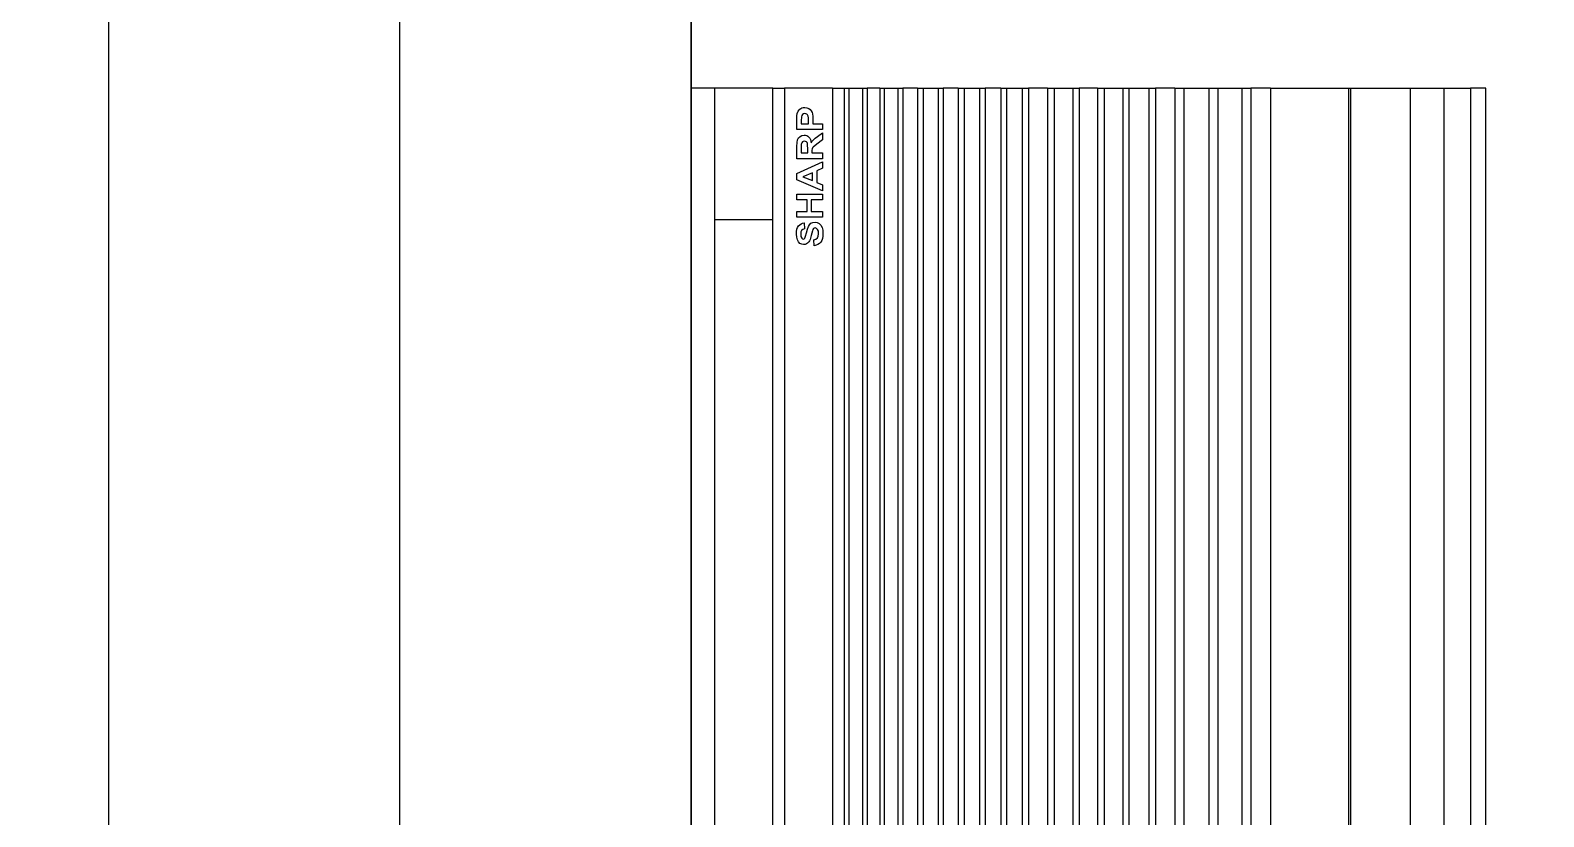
# Model space of a CAD drawing. Header units: inches. Extents: x 16928 to 514628, y -1471 to 241387.
# Drawn here: x 55118.4 to 55508, y 42499.2 to 42701.7 of the extents above; entities that cross this region are included whole.
import ezdxf

# ---------------------------------------------------------------- set-up
doc = ezdxf.new("R2010")
doc.units = ezdxf.units.IN
doc.header["$MEASUREMENT"] = 0
for name, color, linetype in [('12. mRspecT - LEGEND', 1, 'Continuous'), ('Edges', 7, 'Continuous'), ('WIN', 9, 'Continuous')]:
    doc.layers.add(name, color=color, linetype=linetype)

# ---------------------------------------------------------------- blocks, each defined once
blk = doc.blocks.new('1.0HP AIR CONDITION')
for p, q in [((-261.95, 429.14), (-261.95, 414.2)), ((-841.74, 250.08), (-228.15, 250.08)), ((-228.15, 241.5), (-841.74, 241.5))]:
    blk.add_line(p, q)
at = {"layer": 'Edges'}
for p, q in [((-841.74, 435.23), (-228.15, 435.23)), ((-228.15, 429.14), (-228.15, 435.23)), ((-841.74, 429.14), (-228.15, 429.14)), ((-228.15, 414.2), (-228.15, 429.14)), ((-841.74, 414.2), (-228.15, 414.2)), ((-228.15, 414.2), (-228.15, 411.18)), ((-228.15, 411.18), (-841.74, 411.18)), ((-228.15, 398.82), (-228.15, 411.18)), ((-268.41, 406.29), (-268.33, 406.78)), ((-268.36, 405.92), (-268.41, 406.29)), ((-268.24, 405.57), (-268.36, 405.92)), ((-268.33, 406.78), (-268.08, 407.23)), ((-268.02, 405.25), (-268.24, 405.57)), ((-268.08, 407.23), (-267.69, 407.62)), ((-267.72, 404.96), (-268.02, 405.25)), ((-267.69, 407.62), (-267.15, 407.9)), ((-267.15, 407.9), (-266.48, 408.08)), ((-266.91, 406.61), (-266.97, 406.38)), ((-266.97, 406.38), (-266.91, 406.16)), ((-266.73, 406.79), (-266.91, 406.61)), ((-266.91, 406.16), (-266.75, 405.98)), ((-266.75, 405.98), (-266.26, 405.77)), ((-266.29, 406.97), (-266.73, 406.79)), ((-266.48, 408.08), (-265.69, 408.13)), ((-265.7, 407.03), (-266.29, 406.97)), ((-266.26, 405.77), (-265.36, 405.54)), ((-265.15, 406.97), (-265.7, 407.03)), ((-265.69, 408.13), (-265.03, 408.1)), ((-265.36, 405.54), (-264.41, 405.31)), ((-264.75, 406.81), (-265.15, 406.97)), ((-265.03, 408.1), (-264.46, 408)), ((-264.49, 406.51), (-264.75, 406.81)), ((-264.34, 406.08), (-264.49, 406.51)), ((-264.46, 408), (-263.98, 407.83)), ((-264.41, 405.31), (-263.74, 405.07)), ((-262.83, 406.13), (-264.34, 406.08)), ((-263.98, 407.83), (-263.58, 407.59)), ((-263.58, 407.59), (-263.27, 407.29)), ((-263.27, 407.29), (-263.04, 406.95)), ((-263.04, 406.95), (-262.89, 406.57)), ((-262.89, 406.57), (-262.83, 406.13)), ((-261.35, 401.42), (-261.35, 408.02)), ((-261.35, 408.02), (-259.85, 408.02)), ((-259.85, 408.02), (-259.85, 405.42)), ((-259.85, 405.42), (-256.9, 405.42)), ((-256.9, 405.42), (-256.9, 408.02)), ((-256.9, 408.02), (-255.4, 408.02)), ((-255.4, 408.02), (-255.4, 401.42)), ((-254.6, 401.42), (-251.7, 408.02)), ((-250.92, 406.48), (-251.93, 404.03)), ((-251.7, 408.02), (-250.11, 408.02)), ((-249.89, 404.03), (-250.92, 406.48)), ((-250.11, 408.02), (-247.12, 401.42)), ((-246.32, 401.42), (-246.32, 408.02)), ((-246.32, 408.02), (-243.16, 408.02)), ((-243.64, 406.9), (-244.82, 406.9)), ((-244.82, 406.9), (-244.82, 405.23)), ((-244.82, 405.23), (-243.71, 405.23)), ((-243.71, 405.23), (-242.83, 405.25)), ((-242.55, 406.88), (-243.64, 406.9)), ((-243.16, 408.02), (-242.13, 407.98)), ((-242.83, 405.25), (-242.35, 405.31)), ((-242.22, 406.79), (-242.55, 406.88)), ((-242.35, 405.31), (-242.11, 405.42)), ((-241.98, 406.62), (-242.22, 406.79)), ((-242.13, 407.98), (-241.42, 407.84)), ((-242.11, 405.42), (-241.93, 405.59)), ((-241.83, 406.39), (-241.98, 406.62)), ((-241.93, 405.59), (-241.82, 405.81)), ((-241.78, 406.08), (-241.83, 406.39)), ((-241.82, 405.81), (-241.78, 406.08)), ((-241.42, 407.84), (-240.93, 407.6)), ((-240.93, 407.6), (-240.56, 407.21)), ((-240.51, 405.2), (-240.72, 404.94)), ((-240.56, 407.21), (-240.31, 406.72)), ((-240.35, 405.49), (-240.51, 405.2)), ((-240.26, 405.82), (-240.35, 405.49)), ((-240.31, 406.72), (-240.23, 406.17)), ((-240.23, 406.17), (-240.26, 405.82)), ((-238.81, 401.42), (-238.81, 408.02)), ((-238.81, 408.02), (-236.4, 408.02)), ((-237.31, 406.9), (-237.31, 405.03)), ((-236.58, 406.9), (-237.31, 406.9)), ((-235.5, 406.86), (-236.58, 406.9)), ((-236.4, 408.02), (-235.27, 408)), ((-235.17, 406.76), (-235.5, 406.86)), ((-235.3, 405.14), (-235.03, 405.27)), ((-235.27, 408), (-234.61, 407.92)), ((-234.9, 406.57), (-235.17, 406.76)), ((-235.03, 405.27), (-234.83, 405.46)), ((-234.72, 406.3), (-234.9, 406.57)), ((-234.83, 405.46), (-234.7, 405.7)), ((-234.66, 405.97), (-234.72, 406.3)), ((-234.7, 405.7), (-234.66, 405.97)), ((-234.61, 407.92), (-234.02, 407.69)), ((-234.02, 407.69), (-233.54, 407.28)), ((-233.54, 407.28), (-233.35, 407.01)), ((-233.17, 405.43), (-233.36, 404.97)), ((-233.35, 407.01), (-233.22, 406.71)), ((-233.22, 406.71), (-233.13, 406.37)), ((-233.11, 405.99), (-233.17, 405.43)), ((-233.13, 406.37), (-233.11, 405.99)), ((-268.68, 403.57), (-267.21, 403.7)), ((-268.56, 403.05), (-268.68, 403.57)), ((-268.38, 402.59), (-268.56, 403.05)), ((-268.11, 402.21), (-268.38, 402.59)), ((-267.77, 401.88), (-268.11, 402.21)), ((-267.35, 401.63), (-267.77, 401.88)), ((-267.43, 404.78), (-267.72, 404.96)), ((-267.05, 404.61), (-267.43, 404.78)), ((-266.85, 401.45), (-267.35, 401.63)), ((-267.21, 403.7), (-267.01, 403.13)), ((-266.02, 404.31), (-267.05, 404.61)), ((-267.01, 403.13), (-266.68, 402.74)), ((-266.27, 401.34), (-266.85, 401.45)), ((-266.68, 402.74), (-266.2, 402.51)), ((-265.6, 401.31), (-266.27, 401.34)), ((-266.2, 402.51), (-265.59, 402.43)), ((-264.82, 404.02), (-266.02, 404.31)), ((-264.71, 401.37), (-265.6, 401.31)), ((-265.59, 402.43), (-264.95, 402.5)), ((-264.95, 402.5), (-264.49, 402.7)), ((-264.49, 403.89), (-264.82, 404.02)), ((-263.98, 401.55), (-264.71, 401.37)), ((-264.28, 403.74), (-264.49, 403.89)), ((-264.49, 402.7), (-264.22, 403)), ((-264.16, 403.56), (-264.28, 403.74)), ((-264.22, 403), (-264.12, 403.34)), ((-264.12, 403.34), (-264.16, 403.56)), ((-263.41, 401.85), (-263.98, 401.55)), ((-263.74, 405.07), (-263.27, 404.78)), ((-262.98, 402.28), (-263.41, 401.85)), ((-263.27, 404.78), (-262.92, 404.4)), ((-262.71, 402.8), (-262.98, 402.28)), ((-262.92, 404.4), (-262.69, 403.92)), ((-262.62, 403.34), (-262.71, 402.8)), ((-262.69, 403.92), (-262.62, 403.34)), ((-259.85, 401.42), (-261.35, 401.42)), ((-256.9, 404.31), (-259.85, 404.31)), ((-259.85, 404.31), (-259.85, 401.42)), ((-256.9, 401.42), (-256.9, 404.31)), ((-255.4, 401.42), (-256.9, 401.42)), ((-253, 401.42), (-254.6, 401.42)), ((-252.39, 402.92), (-253, 401.42)), ((-249.41, 402.92), (-252.39, 402.92)), ((-251.93, 404.03), (-249.89, 404.03)), ((-248.76, 401.42), (-249.41, 402.92)), ((-247.12, 401.42), (-248.76, 401.42)), ((-244.82, 401.42), (-246.32, 401.42)), ((-244.51, 404.18), (-244.82, 404.18)), ((-244.82, 404.18), (-244.82, 401.42)), ((-244.06, 404.16), (-244.51, 404.18)), ((-243.76, 404.1), (-244.06, 404.16)), ((-243.52, 404), (-243.76, 404.1)), ((-243.3, 403.83), (-243.52, 404)), ((-242.51, 402.86), (-243.3, 403.83)), ((-241.42, 401.42), (-242.51, 402.86)), ((-241.74, 404.42), (-242.2, 404.33)), ((-242.2, 404.33), (-241.75, 404.07)), ((-241.75, 404.07), (-241.39, 403.78)), ((-241.34, 404.55), (-241.74, 404.42)), ((-239.63, 401.42), (-241.42, 401.42)), ((-241.39, 403.78), (-241.02, 403.36)), ((-241, 404.72), (-241.34, 404.55)), ((-241.02, 403.36), (-240.53, 402.71)), ((-240.72, 404.94), (-241, 404.72)), ((-240.53, 402.71), (-239.63, 401.42)), ((-237.31, 401.42), (-238.81, 401.42)), ((-237.31, 405.03), (-236.49, 405.03)), ((-236.33, 403.91), (-237.31, 403.91)), ((-237.31, 403.91), (-237.31, 401.42)), ((-236.49, 405.03), (-235.74, 405.06)), ((-235.43, 403.93), (-236.33, 403.91)), ((-235.74, 405.06), (-235.3, 405.14)), ((-234.77, 404.01), (-235.43, 403.93)), ((-234.38, 404.12), (-234.77, 404.01)), ((-233.99, 404.32), (-234.38, 404.12)), ((-233.64, 404.6), (-233.99, 404.32)), ((-233.36, 404.97), (-233.64, 404.6)), ((-228.15, 398.82), (-841.74, 398.82)), ((-228.15, 398.82), (-228.15, 395.86)), ((-228.15, 395.86), (-841.74, 395.86)), ((-228.15, 394.66), (-841.74, 394.66)), ((-228.15, 395.86), (-228.15, 394.66)), ((-228.15, 394.66), (-228.15, 391.14)), ((-228.15, 391.14), (-841.74, 391.14)), ((-228.15, 389.9), (-841.74, 389.9)), ((-228.15, 391.14), (-228.15, 389.9)), ((-228.15, 386.71), (-228.15, 389.9)), ((-228.15, 386.71), (-841.74, 386.71)), ((-228.15, 386.71), (-228.15, 385.55)), ((-228.15, 385.55), (-841.74, 385.55)), ((-228.15, 382.04), (-841.74, 382.04)), ((-228.15, 385.55), (-228.15, 382.04)), ((-228.15, 382.04), (-228.15, 380.77)), ((-228.15, 380.77), (-841.74, 380.77)), ((-228.15, 376.97), (-228.15, 380.77)), ((-228.15, 376.97), (-841.74, 376.97)), ((-228.15, 375.56), (-841.74, 375.56)), ((-228.15, 376.97), (-228.15, 375.56)), ((-228.15, 375.56), (-228.15, 371.69)), ((-228.15, 371.69), (-841.74, 371.69)), ((-228.15, 370.36), (-841.74, 370.36)), ((-228.15, 371.69), (-228.15, 370.36)), ((-228.15, 366.5), (-228.15, 370.36)), ((-228.15, 366.5), (-841.74, 366.5)), ((-228.15, 366.5), (-228.15, 364.98)), ((-228.15, 364.98), (-841.74, 364.98)), ((-228.15, 364.98), (-228.15, 360.99)), ((-228.15, 360.99), (-841.74, 360.99)), ((-228.15, 359.57), (-841.74, 359.57)), ((-228.15, 360.99), (-228.15, 359.57)), ((-228.15, 355.54), (-228.15, 359.57)), ((-228.15, 355.54), (-841.74, 355.54)), ((-228.15, 355.54), (-228.15, 354.1)), ((-228.15, 354.1), (-841.74, 354.1)), ((-228.15, 354.1), (-228.15, 350.05)), ((-228.15, 350.05), (-841.74, 350.05)), ((-228.15, 348.43), (-841.74, 348.43)), ((-228.15, 350.05), (-228.15, 348.43)), ((-228.15, 343.51), (-228.15, 348.43)), ((-228.15, 343.51), (-841.74, 343.51)), ((-228.15, 343.51), (-228.15, 341.78)), ((-228.15, 341.78), (-841.74, 341.78)), ((-228.15, 341.78), (-228.15, 337.03)), ((-228.15, 337.03), (-841.74, 337.03)), ((-228.15, 335.35), (-841.74, 335.35)), ((-228.15, 337.03), (-228.15, 335.35)), ((-228.15, 330.65), (-228.15, 335.35)), ((-228.15, 330.65), (-841.74, 330.65)), ((-228.15, 328.97), (-841.74, 328.97)), ((-228.15, 330.65), (-228.15, 328.97)), ((-228.15, 328.97), (-228.15, 324.08)), ((-228.15, 324.08), (-841.74, 324.08)), ((-228.15, 324.08), (-228.15, 322.55)), ((-228.15, 322.55), (-841.74, 322.55)), ((-228.15, 322.55), (-228.15, 317.44)), ((-228.15, 317.44), (-841.74, 317.44)), ((-228.15, 315.68), (-841.74, 315.68)), ((-228.15, 317.44), (-228.15, 315.68)), ((-228.15, 310.78), (-228.15, 315.68)), ((-228.15, 310.78), (-841.74, 310.78)), ((-228.15, 308.45), (-841.74, 308.45)), ((-228.15, 310.78), (-228.15, 308.45)), ((-228.15, 308.45), (-228.15, 301.95)), ((-228.15, 301.95), (-841.74, 301.95)), ((-228.15, 301.95), (-228.15, 299.67)), ((-228.15, 299.67), (-841.74, 299.67)), ((-228.15, 299.67), (-228.15, 293.47)), ((-228.15, 293.47), (-841.74, 293.47)), ((-228.15, 293.47), (-228.15, 291.19)), ((-228.15, 291.19), (-841.74, 291.19)), ((-228.15, 286.11), (-228.15, 291.19)), ((-228.15, 286.11), (-841.74, 286.11)), ((-228.15, 286.11), (-228.15, 266.07)), ((-228.15, 266.07), (-841.74, 266.07)), ((-228.15, 265.5), (-841.74, 265.5)), ((-228.15, 266.07), (-228.15, 265.5)), ((-228.15, 265.5), (-228.15, 234.65)), ((-273.46, 234.65), (-799.93, 234.65)), ((-273.1, 234.65), (-273.46, 234.65)), ((-228.15, 234.65), (-273.1, 234.65)), ((-228.15, 230.7), (-228.15, 234.65)), ((-841.74, 230.7), (-228.15, 230.7))]:
    blk.add_line(p, q, dxfattribs=at)

msp = doc.modelspace()

# ---------------------------------------------------------------- linework, layer by layer
at = {"layer": '12. mRspecT - LEGEND'}
msp.add_lwpolyline([(53513.76, 34610.48), (51863.56, 34610.48), (51863.56, 37610.48), (55288.56, 37610.48), (55288.56, 44260.48), (53288.56, 44260.48), (53288.56, 56110.48), (57288.56, 56110.48), (57288.56, 58610.48), (65138.56, 58610.48), (65138.56, 56785.48), (68563.28, 56785.48), (68563.56, 57160.48)], dxfattribs=at)
at = {"layer": 'WIN'}
for p, q in [((55288.56, 43522.98), (55288.56, 41722.98)), ((55138.56, 43497.98), (55138.56, 41747.98)), ((55213.56, 42356.31), (55213.56, 42889.65))]:
    msp.add_line(p, q, dxfattribs=at)

# ---------------------------------------------------------------- block references
at = {"rotation": 90}
msp.add_blockref('1.0HP AIR CONDITION', (55723.79, 42914.92), dxfattribs=at)

doc.saveas('drawing.dxf')
